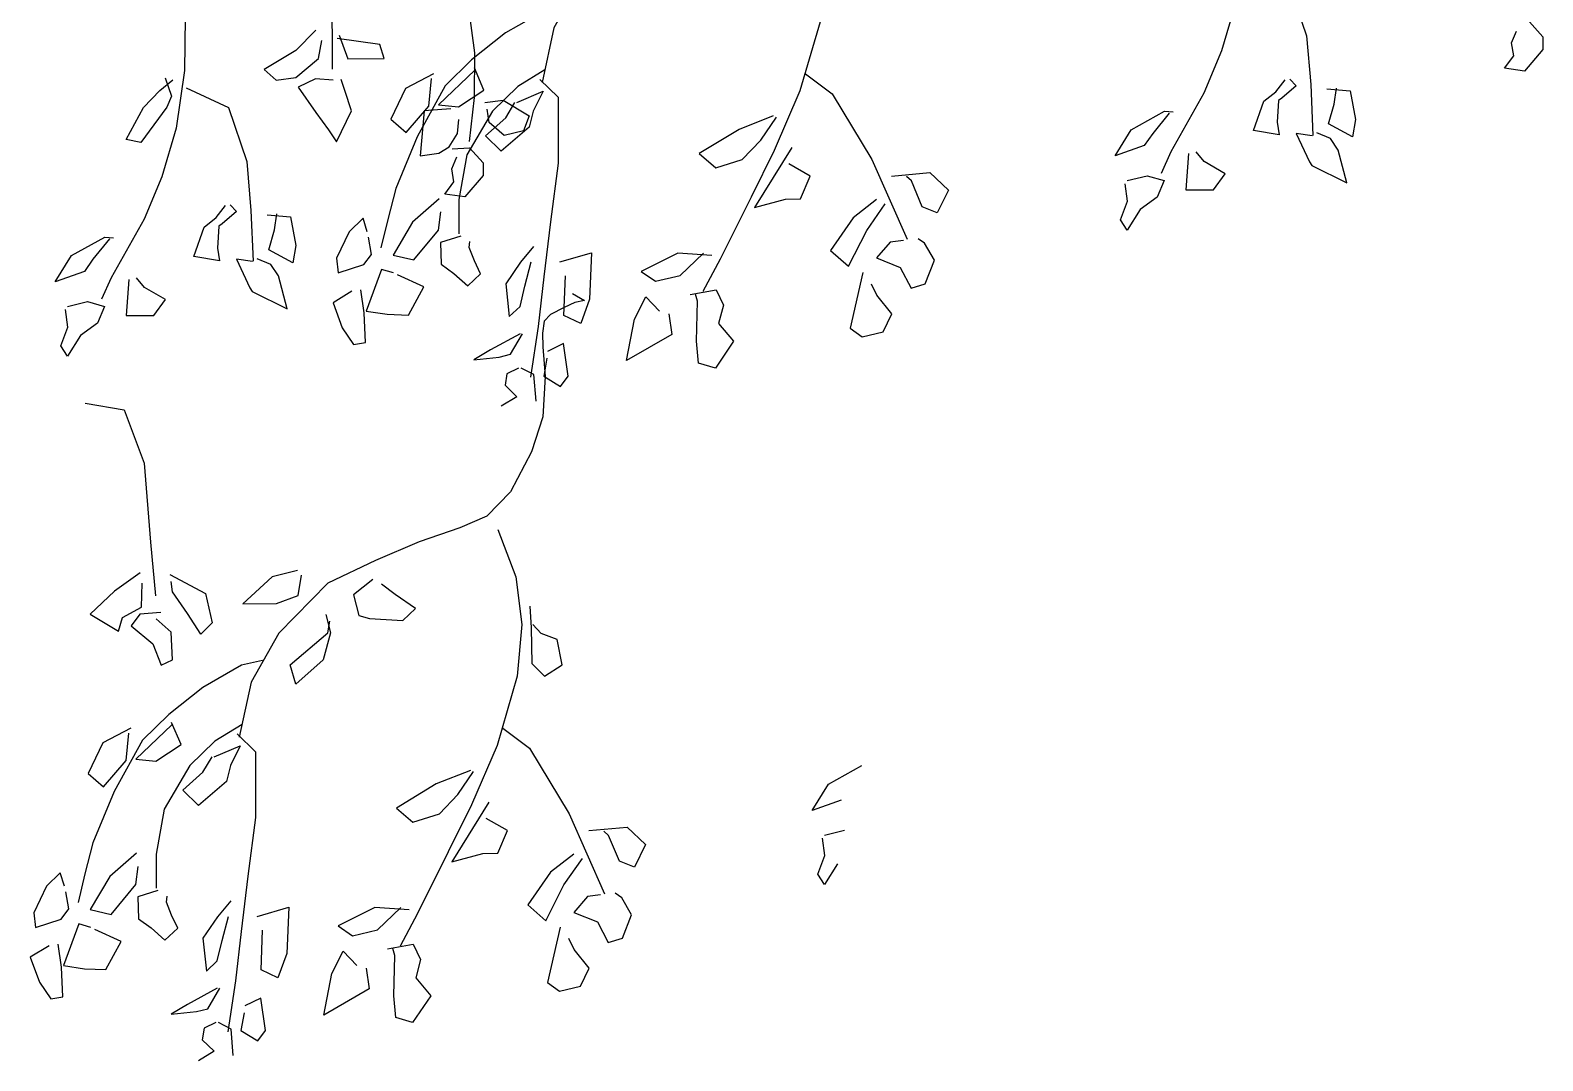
# Model space of a CAD drawing. Extents: x 594.41 to 596.31, y 172.36 to 173.85.
# Drawn here: x 595.7303 to 596.1407, y 172.3572 to 172.6366 of the extents above; entities that cross this region are included whole.
import ezdxf

# ---------------------------------------------------------------- set-up
doc = ezdxf.new("R2010")
doc.units = 0
doc.header["$LTSCALE"] = 0.3
doc.header["$MEASUREMENT"] = 0
doc.layers.get('0').update_dxf_attribs({"linetype": 'CONTINUOUS'})

msp = doc.modelspace()

# ---------------------------------------------------------------- linework, layer by layer
at = {"color": 2}
for p, q in [((595.84937, 172.64121), (595.85082, 172.63045)), ((595.86981, 172.64188), (595.85926, 172.63586)), ((596.05746, 172.64414), (596.05352, 172.63102)), ((595.77231, 172.64002), (595.77221, 172.62572)), ((595.9446, 172.63887), (595.93912, 172.62015)), ((595.85926, 172.63586), (595.85006, 172.62854)), ((595.85006, 172.62854), (595.84292, 172.62155)), ((595.85082, 172.63045), (595.85072, 172.6184)), ((596.05352, 172.63102), (596.04877, 172.61951)), ((595.77221, 172.62572), (595.76993, 172.61001)), ((595.84292, 172.62155), (595.83526, 172.60767)), ((595.86857, 172.62327), (595.87354, 172.61843)), ((595.85072, 172.6184), (595.84937, 172.60646)), ((595.87354, 172.61843), (595.87354, 172.60057)), ((595.93912, 172.62015), (595.93219, 172.60402)), ((596.04877, 172.61951), (596.03977, 172.60359)), ((595.76993, 172.61001), (595.766, 172.59689)), ((595.83526, 172.60767), (595.82947, 172.59369)), ((595.93219, 172.60402), (595.92588, 172.59132)), ((595.87354, 172.60057), (595.87147, 172.58466)), ((596.03977, 172.60359), (596.03718, 172.59778)), ((595.766, 172.59689), (595.76124, 172.58538)), ((595.92588, 172.59132), (595.9175, 172.57454)), ((595.76124, 172.58538), (595.75224, 172.56946)), ((595.8273, 172.5853), (595.82544, 172.57756)), ((595.87147, 172.58466), (595.86971, 172.5697)), ((595.9175, 172.57454), (595.91284, 172.56572)), ((595.75224, 172.56946), (595.74966, 172.56365)), ((595.86971, 172.5697), (595.86816, 172.55626)), ((595.86816, 172.55626), (595.86609, 172.54249)), ((595.85718, 172.50122), (595.86204, 172.48842)), ((595.86204, 172.48842), (595.86369, 172.47551)), ((595.86369, 172.47551), (595.86245, 172.46142)), ((595.78766, 172.46443), (595.77711, 172.45841)), ((595.79335, 172.46572), (595.78766, 172.46443)), ((595.86245, 172.46142), (595.85697, 172.4427)), ((595.77711, 172.45841), (595.76791, 172.45109)), ((595.76791, 172.45109), (595.76077, 172.4441)), ((595.76077, 172.4441), (595.75311, 172.43022)), ((595.78642, 172.44582), (595.79139, 172.44098)), ((595.79139, 172.44098), (595.79139, 172.42312)), ((595.85697, 172.4427), (595.85004, 172.42657)), ((595.75311, 172.43022), (595.74732, 172.41624)), ((595.85004, 172.42657), (595.84373, 172.41387)), ((595.79139, 172.42312), (595.78932, 172.40721)), ((595.84373, 172.41387), (595.83535, 172.39709)), ((595.74515, 172.40785), (595.74329, 172.40011)), ((595.78932, 172.40721), (595.78756, 172.39225)), ((595.83535, 172.39709), (595.83069, 172.38827)), ((595.78756, 172.39225), (595.78601, 172.37881)), ((595.78601, 172.37881), (595.78394, 172.36504))]:
    msp.add_line(p, q, dxfattribs=at)
for p, q in [((596.13706, 172.63887), (596.1407, 172.63478)), ((595.80779, 172.63658), (595.80234, 172.6311)), ((595.80857, 172.62894), (595.80944, 172.63378)), ((595.8252, 172.63271), (595.8136, 172.63432)), ((595.81412, 172.63529), (595.81645, 172.62884)), ((595.82633, 172.62894), (595.8252, 172.63271)), ((596.13221, 172.63317), (596.1336, 172.63639)), ((596.13282, 172.62962), (596.13221, 172.63317)), ((596.1407, 172.63478), (596.1407, 172.63134)), ((595.80234, 172.6311), (595.79376, 172.62593)), ((595.80234, 172.62378), (595.80857, 172.62894)), ((595.81645, 172.62884), (595.82633, 172.62894)), ((596.13031, 172.62628), (596.13282, 172.62962)), ((596.1407, 172.63134), (596.13576, 172.62553)), ((595.79376, 172.62593), (595.79705, 172.62303)), ((595.83975, 172.62478), (595.83213, 172.6208)), ((595.85092, 172.62574), (595.84113, 172.61639)), ((595.85343, 172.62037), (595.85083, 172.62639)), ((596.13576, 172.62553), (596.13031, 172.62628)), ((595.76103, 172.61561), (595.76544, 172.62023)), ((595.76544, 172.62023), (595.76899, 172.62314)), ((595.76692, 172.62367), (595.76865, 172.61873)), ((595.79705, 172.62303), (595.80234, 172.62378)), ((595.80771, 172.62346), (595.80303, 172.6212)), ((595.80303, 172.6212), (595.80779, 172.61432)), ((595.81247, 172.62303), (595.80771, 172.62346)), ((595.81567, 172.62023), (595.81472, 172.62324)), ((595.81749, 172.61475), (595.81567, 172.62023)), ((595.83213, 172.6208), (595.82814, 172.61251)), ((595.83845, 172.61606), (595.83923, 172.62349)), ((595.8465, 172.61585), (595.85343, 172.62037)), ((596.0683, 172.61994), (596.07081, 172.62316)), ((596.07384, 172.62155), (596.06994, 172.61822)), ((596.07211, 172.62338), (596.07384, 172.62155)), ((596.08215, 172.62069), (596.08848, 172.62015)), ((596.08415, 172.6166), (596.08475, 172.6209)), ((595.76865, 172.61873), (595.76735, 172.61571)), ((595.84113, 172.61639), (595.8465, 172.61585)), ((595.85369, 172.617), (595.85863, 172.61765)), ((595.85863, 172.61765), (595.86573, 172.61335)), ((595.85932, 172.61284), (595.86183, 172.61703)), ((595.86235, 172.61703), (595.86945, 172.62004)), ((595.86945, 172.62004), (595.86677, 172.61467)), ((596.06224, 172.60939), (596.06501, 172.61735)), ((596.06501, 172.61735), (596.0683, 172.61994)), ((596.06899, 172.61757), (596.06864, 172.61165)), ((596.06994, 172.61822), (596.06899, 172.61757)), ((596.08259, 172.61122), (596.08415, 172.6166)), ((596.08848, 172.62015), (596.08986, 172.61241)), ((595.75635, 172.607), (595.76103, 172.61561)), ((595.76735, 172.61571), (595.76033, 172.60614)), ((595.80779, 172.61432), (595.81126, 172.60958)), ((595.81342, 172.60636), (595.81749, 172.61475)), ((595.82814, 172.61251), (595.8323, 172.60886)), ((595.8323, 172.60886), (595.83845, 172.61606)), ((595.83724, 172.61475), (595.83611, 172.60259)), ((595.84443, 172.61528), (595.83724, 172.61475)), ((595.84625, 172.60861), (595.84659, 172.61238)), ((595.85386, 172.608), (595.85932, 172.61284)), ((595.85482, 172.61163), (595.8543, 172.61518)), ((595.86573, 172.61335), (595.86417, 172.60937)), ((595.86677, 172.61467), (595.86573, 172.61036)), ((595.93189, 172.61337), (595.92263, 172.60972)), ((595.92852, 172.60681), (595.93276, 172.61305)), ((596.02907, 172.60961), (596.03807, 172.61467)), ((596.03937, 172.61413), (596.03487, 172.60864)), ((596.03807, 172.61467), (596.04041, 172.61445)), ((596.08986, 172.61241), (596.08908, 172.60767)), ((595.81126, 172.60958), (595.81342, 172.60636)), ((595.84399, 172.60496), (595.84625, 172.60861)), ((595.85811, 172.6038), (595.85386, 172.608)), ((595.85889, 172.60808), (595.85482, 172.61163)), ((595.86573, 172.61036), (595.85811, 172.6038)), ((595.86417, 172.60937), (595.85889, 172.60808)), ((595.92263, 172.60972), (595.9118, 172.60316)), ((596.02465, 172.60251), (596.02907, 172.60961)), ((596.03487, 172.60864), (596.03253, 172.60531)), ((596.06916, 172.60821), (596.06224, 172.60939)), ((596.06864, 172.61165), (596.06916, 172.60821)), ((596.07384, 172.60864), (596.07739, 172.6009)), ((596.07817, 172.608), (596.07384, 172.60864)), ((596.08311, 172.60724), (596.07938, 172.60875)), ((596.08908, 172.60767), (596.08259, 172.61122)), ((595.76033, 172.60614), (595.75635, 172.607)), ((595.84122, 172.60324), (595.84399, 172.60496)), ((595.84477, 172.60442), (595.84954, 172.60474)), ((595.84954, 172.60474), (595.85317, 172.60066)), ((595.92349, 172.60154), (595.92852, 172.60681)), ((595.93692, 172.60477), (595.92687, 172.58853)), ((596.03253, 172.60531), (596.02465, 172.60251)), ((596.08519, 172.60412), (596.08311, 172.60724)), ((596.08752, 172.5952), (596.08519, 172.60412)), ((595.83611, 172.60259), (595.84122, 172.60324)), ((595.84469, 172.59904), (595.84607, 172.60227)), ((595.85317, 172.60066), (595.85317, 172.59721)), ((595.9118, 172.60316), (595.91631, 172.59928)), ((595.91631, 172.59928), (595.92349, 172.60154)), ((595.94194, 172.59703), (595.93614, 172.60036)), ((596.04457, 172.60316), (596.04387, 172.59337)), ((596.04881, 172.60101), (596.04665, 172.60359)), ((596.05453, 172.59767), (596.04881, 172.60101)), ((596.07739, 172.6009), (596.07808, 172.59993)), ((596.07808, 172.59993), (596.08752, 172.5952)), ((595.84529, 172.59549), (595.84469, 172.59904)), ((595.85317, 172.59721), (595.84824, 172.5914)), ((595.93934, 172.59089), (595.94194, 172.59703)), ((595.96402, 172.59703), (595.97442, 172.59799)), ((595.96939, 172.59573), (595.9681, 172.59692)), ((595.97234, 172.58874), (595.96939, 172.59573)), ((595.97442, 172.59799), (595.97944, 172.59326)), ((596.02794, 172.59584), (596.0334, 172.59713)), ((596.0334, 172.59713), (596.03799, 172.59584)), ((596.03799, 172.59584), (596.03608, 172.59132)), ((596.05141, 172.59337), (596.05453, 172.59767)), ((595.82947, 172.59369), (595.8273, 172.5853)), ((595.84278, 172.59216), (595.84529, 172.59549)), ((595.84824, 172.5914), (595.84278, 172.59216)), ((595.97944, 172.59326), (595.97641, 172.58713)), ((596.02803, 172.59025), (596.02742, 172.59498)), ((596.04387, 172.59337), (596.05141, 172.59337)), ((595.78077, 172.58581), (595.78328, 172.58904)), ((595.78632, 172.58742), (595.78242, 172.58409)), ((595.78458, 172.58925), (595.78632, 172.58742)), ((595.84131, 172.59089), (595.83403, 172.58455)), ((595.92687, 172.58853), (595.93527, 172.59079)), ((595.93527, 172.59079), (595.93934, 172.59089)), ((595.95995, 172.59068), (595.95363, 172.58573)), ((595.95727, 172.58229), (595.96229, 172.5895)), ((595.97641, 172.58713), (595.97234, 172.58874)), ((596.02612, 172.58519), (596.02803, 172.59025)), ((596.03149, 172.58799), (596.02794, 172.5824)), ((596.03608, 172.59132), (596.03149, 172.58799)), ((595.77748, 172.58323), (595.78077, 172.58581)), ((595.78147, 172.58345), (595.78112, 172.57753)), ((595.78242, 172.58409), (595.78147, 172.58345)), ((595.79463, 172.58656), (595.80095, 172.58603)), ((595.79662, 172.58248), (595.79723, 172.58678)), ((595.80095, 172.58603), (595.80234, 172.57828)), ((595.82061, 172.58562), (595.81688, 172.58197)), ((595.82173, 172.58197), (595.82061, 172.58562)), ((595.83403, 172.58455), (595.82875, 172.57562)), ((595.84113, 172.5824), (595.84174, 172.58734)), ((595.95363, 172.58573), (595.94748, 172.57691)), ((596.02794, 172.5824), (596.02612, 172.58519)), ((595.74154, 172.57548), (595.75055, 172.58054)), ((595.75185, 172.58), (595.74734, 172.57452)), ((595.75055, 172.58054), (595.75289, 172.58033)), ((595.77471, 172.57527), (595.77748, 172.58323)), ((595.79506, 172.5771), (595.79662, 172.58248)), ((595.81688, 172.58197), (595.81342, 172.57476)), ((595.82294, 172.57584), (595.82208, 172.58046)), ((595.83438, 172.57433), (595.84113, 172.5824)), ((595.84711, 172.58078), (595.84165, 172.57906)), ((595.84945, 172.57766), (595.84962, 172.57928)), ((595.95233, 172.57261), (595.95727, 172.58229)), ((595.96368, 172.57917), (595.95995, 172.57487)), ((595.96723, 172.5796), (595.96368, 172.57917)), ((595.97295, 172.57885), (595.97121, 172.58003)), ((595.73712, 172.56839), (595.74154, 172.57548)), ((595.78164, 172.57409), (595.77471, 172.57527)), ((595.78112, 172.57753), (595.78164, 172.57409)), ((595.80156, 172.57355), (595.79506, 172.5771)), ((595.80234, 172.57828), (595.80156, 172.57355)), ((595.82087, 172.57304), (595.82294, 172.57584)), ((595.82875, 172.57562), (595.83438, 172.57433)), ((595.84165, 172.57906), (595.84182, 172.57315)), ((595.85083, 172.57411), (595.84945, 172.57766)), ((595.86685, 172.57799), (595.8633, 172.57368)), ((595.87404, 172.57379), (595.88262, 172.57627)), ((595.88262, 172.57627), (595.8821, 172.56368)), ((595.906, 172.57616), (595.89604, 172.57121)), ((595.91527, 172.57551), (595.906, 172.57616)), ((595.90669, 172.57013), (595.91301, 172.57616)), ((595.94748, 172.57691), (595.95233, 172.57261)), ((595.97563, 172.57422), (595.97295, 172.57885)), ((595.745, 172.57118), (595.73712, 172.56839)), ((595.74734, 172.57452), (595.745, 172.57118)), ((595.78632, 172.57452), (595.78987, 172.56677)), ((595.79065, 172.57387), (595.78632, 172.57452)), ((595.79558, 172.57312), (595.79186, 172.57463)), ((595.79766, 172.57), (595.79558, 172.57312)), ((595.81342, 172.57476), (595.81385, 172.57078)), ((595.81385, 172.57078), (595.82087, 172.57304)), ((595.82563, 172.57175), (595.82147, 172.56045)), ((595.82892, 172.57078), (595.82563, 172.57175)), ((595.84182, 172.57315), (595.84529, 172.57067)), ((595.85248, 172.57056), (595.85083, 172.57411)), ((595.8633, 172.57368), (595.85932, 172.56788)), ((595.86452, 172.56723), (595.86625, 172.57379)), ((595.89604, 172.57121), (595.89994, 172.56852)), ((595.95995, 172.57487), (595.96636, 172.57229)), ((595.96636, 172.57229), (595.96931, 172.56669)), ((595.97312, 172.56788), (595.97563, 172.57422)), ((595.75704, 172.56903), (595.75635, 172.55924)), ((595.76129, 172.56688), (595.75912, 172.56946)), ((595.767, 172.56355), (595.76129, 172.56688)), ((595.8, 172.56107), (595.79766, 172.57)), ((595.83715, 172.56702), (595.82996, 172.57024)), ((595.83299, 172.55938), (595.83715, 172.56702)), ((595.84529, 172.57067), (595.84901, 172.56734)), ((595.84901, 172.56734), (595.85248, 172.57056)), ((595.85932, 172.56788), (595.86027, 172.55895)), ((595.86322, 172.56174), (595.86452, 172.56723)), ((595.87508, 172.55927), (595.87551, 172.57003)), ((595.89994, 172.56852), (595.90669, 172.57013)), ((595.95623, 172.57089), (595.95277, 172.55583)), ((595.96004, 172.56476), (595.95857, 172.56777)), ((595.96931, 172.56669), (595.97312, 172.56788)), ((595.74041, 172.56172), (595.74587, 172.56301)), ((595.74587, 172.56301), (595.75046, 172.56172)), ((595.76388, 172.55924), (595.767, 172.56355)), ((595.78987, 172.56677), (595.79056, 172.5658)), ((595.79056, 172.5658), (595.8, 172.56107)), ((595.81758, 172.56583), (595.81247, 172.56271)), ((595.82095, 172.56002), (595.82, 172.56626)), ((595.8821, 172.56368), (595.87967, 172.55712)), ((595.89431, 172.5583), (595.89734, 172.56433)), ((595.89734, 172.56433), (595.90106, 172.56045)), ((595.90938, 172.56497), (595.91639, 172.56626)), ((595.91137, 172.56314), (595.91085, 172.56508)), ((595.91111, 172.55228), (595.91137, 172.56314)), ((595.91639, 172.56626), (595.91838, 172.56207)), ((595.96411, 172.5597), (595.96004, 172.56476)), ((595.7405, 172.55612), (595.73989, 172.56086)), ((595.75046, 172.56172), (595.74856, 172.5572)), ((595.75635, 172.55924), (595.76388, 172.55924)), ((595.81247, 172.56271), (595.81498, 172.55594)), ((595.8213, 172.55196), (595.82095, 172.56002)), ((595.82147, 172.56045), (595.82719, 172.55959)), ((595.82719, 172.55959), (595.83299, 172.55938)), ((595.86027, 172.55895), (595.86322, 172.56174)), ((595.87967, 172.55712), (595.87508, 172.55927)), ((595.90357, 172.5597), (595.90444, 172.55411)), ((595.91838, 172.56207), (595.91708, 172.55712)), ((595.96177, 172.55486), (595.96411, 172.5597)), ((595.7386, 172.55107), (595.7405, 172.55612)), ((595.74856, 172.5572), (595.74396, 172.55387)), ((595.81498, 172.55594), (595.81801, 172.55142)), ((595.89214, 172.54701), (595.89431, 172.5583)), ((595.91708, 172.55712), (595.92116, 172.55228)), ((595.95277, 172.55583), (595.95606, 172.55346)), ((595.95606, 172.55346), (595.96177, 172.55486)), ((595.74041, 172.54827), (595.7386, 172.55107)), ((595.74396, 172.55387), (595.74041, 172.54827)), ((595.81801, 172.55142), (595.8213, 172.55196)), ((595.86322, 172.55432), (595.85516, 172.54991)), ((595.86062, 172.54873), (595.86391, 172.55432)), ((595.87499, 172.55163), (595.87066, 172.54948)), ((595.87629, 172.54281), (595.87499, 172.55163)), ((595.90444, 172.55411), (595.89214, 172.54701)), ((595.91163, 172.54636), (595.91111, 172.55228)), ((595.92116, 172.55228), (595.91622, 172.54496)), ((595.85516, 172.54991), (595.85066, 172.54722)), ((595.85066, 172.54722), (595.85759, 172.54798)), ((595.85759, 172.54798), (595.86062, 172.54873)), ((595.87049, 172.54765), (595.86963, 172.54281)), ((595.91622, 172.54496), (595.91163, 172.54636)), ((595.85967, 172.54346), (595.85915, 172.54034)), ((595.86278, 172.54496), (595.85967, 172.54346)), ((595.86694, 172.54324), (595.86356, 172.54496)), ((595.86755, 172.53604), (595.86694, 172.54324)), ((595.86963, 172.54281), (595.87422, 172.54002)), ((595.87422, 172.54002), (595.87629, 172.54281)), ((595.85915, 172.54034), (595.86235, 172.53722)), ((595.86235, 172.53722), (595.85811, 172.53464)), ((595.76011, 172.48949), (595.75318, 172.48454)), ((595.76816, 172.48906), (595.77786, 172.4839)), ((595.8028, 172.49014), (595.79596, 172.48842)), ((595.76054, 172.48013), (595.76071, 172.48669)), ((595.76894, 172.48433), (595.76859, 172.48712)), ((595.79596, 172.48842), (595.78799, 172.4811)), ((595.80298, 172.48336), (595.80393, 172.48885)), ((595.82324, 172.48766), (595.81805, 172.48347)), ((595.82931, 172.48357), (595.82558, 172.48637)), ((595.75318, 172.48454), (595.7466, 172.4783)), ((595.77301, 172.47841), (595.76894, 172.48433)), ((595.77786, 172.4839), (595.77968, 172.47594)), ((595.78799, 172.4811), (595.79717, 172.48121)), ((595.79717, 172.48121), (595.80298, 172.48336)), ((595.81805, 172.48347), (595.81943, 172.47787)), ((595.83485, 172.47981), (595.82931, 172.48357)), ((595.7466, 172.4783), (595.7543, 172.47368)), ((595.7543, 172.47368), (595.75534, 172.47734)), ((595.75534, 172.47734), (595.76054, 172.48013)), ((595.76002, 172.4783), (595.75768, 172.47508)), ((595.76574, 172.47873), (595.76002, 172.4783)), ((595.76851, 172.47336), (595.76452, 172.47701)), ((595.77656, 172.47282), (595.77301, 172.47841)), ((595.81051, 172.4782), (595.81181, 172.47325)), ((595.81943, 172.47787), (595.82238, 172.47712)), ((595.82238, 172.47712), (595.83138, 172.47658)), ((595.83138, 172.47658), (595.83485, 172.47981)), ((595.86585, 172.48046), (595.8662, 172.47454)), ((595.75768, 172.47508), (595.76357, 172.47024)), ((595.76894, 172.46593), (595.76851, 172.47336)), ((595.77968, 172.47594), (595.77656, 172.47282)), ((595.80081, 172.46454), (595.81103, 172.47325)), ((595.81181, 172.47325), (595.80982, 172.46593)), ((595.81103, 172.47325), (595.81164, 172.47637)), ((595.8662, 172.47454), (595.86637, 172.46486)), ((595.86897, 172.47303), (595.86672, 172.47551)), ((595.8733, 172.47142), (595.86897, 172.47303)), ((595.76357, 172.47024), (595.76582, 172.46443)), ((595.8746, 172.46454), (595.8733, 172.47142)), ((595.76582, 172.46443), (595.76894, 172.46593)), ((595.80237, 172.45927), (595.80081, 172.46454)), ((595.80982, 172.46593), (595.80237, 172.45927)), ((595.86637, 172.46486), (595.86984, 172.46142)), ((595.86984, 172.46142), (595.8746, 172.46454)), ((595.76877, 172.44829), (595.75898, 172.43894)), ((595.77128, 172.44292), (595.76868, 172.44894)), ((595.7576, 172.44733), (595.74997, 172.44335)), ((595.7563, 172.43861), (595.75708, 172.44604)), ((595.74997, 172.44335), (595.74599, 172.43506)), ((595.76435, 172.4384), (595.77128, 172.44292)), ((595.7802, 172.43958), (595.7873, 172.44259)), ((595.7873, 172.44259), (595.78462, 172.43722)), ((595.75015, 172.43141), (595.7563, 172.43861)), ((595.75898, 172.43894), (595.76435, 172.4384)), ((595.77717, 172.43539), (595.77968, 172.43958)), ((595.78462, 172.43722), (595.78358, 172.43291)), ((595.84974, 172.43592), (595.84048, 172.43227)), ((595.84637, 172.42936), (595.85061, 172.4356)), ((595.94692, 172.43216), (595.95592, 172.43722)), ((595.74599, 172.43506), (595.75015, 172.43141)), ((595.77171, 172.43055), (595.77717, 172.43539)), ((595.78358, 172.43291), (595.77596, 172.42635)), ((595.84048, 172.43227), (595.82965, 172.42571)), ((595.9425, 172.42506), (595.94692, 172.43216)), ((595.77596, 172.42635), (595.77171, 172.43055)), ((595.84134, 172.42409), (595.84637, 172.42936)), ((595.85477, 172.42732), (595.84472, 172.41108)), ((595.95038, 172.42786), (595.9425, 172.42506)), ((595.82965, 172.42571), (595.83416, 172.42183)), ((595.83416, 172.42183), (595.84134, 172.42409)), ((595.85979, 172.41958), (595.85399, 172.42291)), ((595.85719, 172.41344), (595.85979, 172.41958)), ((595.88187, 172.41958), (595.89227, 172.42054)), ((595.88724, 172.41828), (595.88595, 172.41947)), ((595.89227, 172.42054), (595.89729, 172.41581)), ((595.94579, 172.41839), (595.95125, 172.41968)), ((595.74732, 172.41624), (595.74515, 172.40785)), ((595.89019, 172.41129), (595.88724, 172.41828)), ((595.89729, 172.41581), (595.89426, 172.40968)), ((595.94588, 172.4128), (595.94527, 172.41753)), ((595.75915, 172.41344), (595.75188, 172.4071)), ((595.84472, 172.41108), (595.85312, 172.41334)), ((595.85312, 172.41334), (595.85719, 172.41344)), ((595.8778, 172.41323), (595.87148, 172.40828)), ((595.87512, 172.40484), (595.88014, 172.41205)), ((595.89426, 172.40968), (595.89019, 172.41129)), ((595.94397, 172.40774), (595.94588, 172.4128)), ((595.73846, 172.40817), (595.73473, 172.40452)), ((595.73958, 172.40452), (595.73846, 172.40817)), ((595.75188, 172.4071), (595.7466, 172.39817)), ((595.75898, 172.40495), (595.75959, 172.40989)), ((595.87148, 172.40828), (595.86533, 172.39946)), ((595.94579, 172.40495), (595.94397, 172.40774)), ((595.94934, 172.41054), (595.94579, 172.40495)), ((595.73473, 172.40452), (595.73127, 172.39731)), ((595.74079, 172.39838), (595.73993, 172.40301)), ((595.75223, 172.39688), (595.75898, 172.40495)), ((595.76496, 172.40333), (595.7595, 172.40161)), ((595.87018, 172.39516), (595.87512, 172.40484)), ((595.7595, 172.40161), (595.75967, 172.3957)), ((595.7673, 172.40021), (595.76747, 172.40183)), ((595.76868, 172.39666), (595.7673, 172.40021)), ((595.7847, 172.40054), (595.78115, 172.39623)), ((595.79189, 172.39634), (595.80047, 172.39882)), ((595.80047, 172.39882), (595.79995, 172.38623)), ((595.82385, 172.39871), (595.81389, 172.39376)), ((595.83312, 172.39806), (595.82385, 172.39871)), ((595.82454, 172.39268), (595.83086, 172.39871)), ((595.86533, 172.39946), (595.87018, 172.39516)), ((595.88153, 172.40172), (595.8778, 172.39742)), ((595.88508, 172.40215), (595.88153, 172.40172)), ((595.89079, 172.4014), (595.88906, 172.40258)), ((595.89348, 172.39677), (595.89079, 172.4014)), ((595.73127, 172.39731), (595.7317, 172.39333)), ((595.7317, 172.39333), (595.73872, 172.39559)), ((595.73872, 172.39559), (595.74079, 172.39838)), ((595.7466, 172.39817), (595.75223, 172.39688)), ((595.75967, 172.3957), (595.76314, 172.39322)), ((595.77033, 172.39311), (595.76868, 172.39666)), ((595.78115, 172.39623), (595.77717, 172.39042)), ((595.78237, 172.38978), (595.7841, 172.39634)), ((595.8778, 172.39742), (595.88421, 172.39484)), ((595.88421, 172.39484), (595.88716, 172.38924)), ((595.89097, 172.39042), (595.89348, 172.39677)), ((595.74348, 172.3943), (595.73932, 172.383)), ((595.74677, 172.39333), (595.74348, 172.3943)), ((595.755, 172.38956), (595.74781, 172.39279)), ((595.76314, 172.39322), (595.76686, 172.38989)), ((595.76686, 172.38989), (595.77033, 172.39311)), ((595.77717, 172.39042), (595.77812, 172.3815)), ((595.79293, 172.38182), (595.79336, 172.39258)), ((595.81389, 172.39376), (595.81779, 172.39107)), ((595.81779, 172.39107), (595.82454, 172.39268)), ((595.87408, 172.39344), (595.87062, 172.37838)), ((595.88716, 172.38924), (595.89097, 172.39042)), ((595.73542, 172.38838), (595.73032, 172.38526)), ((595.7388, 172.38257), (595.73785, 172.38881)), ((595.75084, 172.38193), (595.755, 172.38956)), ((595.78107, 172.38429), (595.78237, 172.38978)), ((595.81216, 172.38085), (595.81519, 172.38688)), ((595.81519, 172.38688), (595.81891, 172.383)), ((595.82723, 172.38752), (595.83424, 172.38881)), ((595.82922, 172.38569), (595.8287, 172.38763)), ((595.83424, 172.38881), (595.83623, 172.38462)), ((595.87789, 172.38731), (595.87642, 172.39032)), ((595.88196, 172.38225), (595.87789, 172.38731)), ((595.73032, 172.38526), (595.73283, 172.37849)), ((595.73915, 172.37451), (595.7388, 172.38257)), ((595.73932, 172.383), (595.74504, 172.38214)), ((595.77812, 172.3815), (595.78107, 172.38429)), ((595.79995, 172.38623), (595.79752, 172.37967)), ((595.82142, 172.38225), (595.82229, 172.37666)), ((595.82896, 172.37483), (595.82922, 172.38569)), ((595.83623, 172.38462), (595.83493, 172.37967)), ((595.87962, 172.37741), (595.88196, 172.38225)), ((595.73283, 172.37849), (595.73586, 172.37397)), ((595.74504, 172.38214), (595.75084, 172.38193)), ((595.79752, 172.37967), (595.79293, 172.38182)), ((595.80999, 172.36956), (595.81216, 172.38085)), ((595.83493, 172.37967), (595.83901, 172.37483)), ((595.87062, 172.37838), (595.87391, 172.37601)), ((595.73586, 172.37397), (595.73915, 172.37451)), ((595.78107, 172.37687), (595.77301, 172.37246)), ((595.77847, 172.37128), (595.78176, 172.37687)), ((595.79284, 172.37418), (595.78851, 172.37203)), ((595.79414, 172.36536), (595.79284, 172.37418)), ((595.82229, 172.37666), (595.80999, 172.36956)), ((595.82948, 172.36891), (595.82896, 172.37483)), ((595.83901, 172.37483), (595.83407, 172.36751)), ((595.87391, 172.37601), (595.87962, 172.37741)), ((595.77301, 172.37246), (595.76851, 172.36977)), ((595.76851, 172.36977), (595.77544, 172.37053)), ((595.77544, 172.37053), (595.77847, 172.37128)), ((595.78834, 172.3702), (595.78748, 172.36536)), ((595.77752, 172.36601), (595.777, 172.36289)), ((595.78063, 172.36751), (595.77752, 172.36601)), ((595.78479, 172.36579), (595.78141, 172.36751)), ((595.7854, 172.35859), (595.78479, 172.36579)), ((595.83407, 172.36751), (595.82948, 172.36891)), ((595.777, 172.36289), (595.7802, 172.35977)), ((595.78748, 172.36536), (595.79207, 172.36257)), ((595.79207, 172.36257), (595.79414, 172.36536)), ((595.7802, 172.35977), (595.77596, 172.35719))]:
    msp.add_line(p, q)
for points in [[(595.9596, 172.74267), (595.96281, 172.74073), (595.96022, 172.74019), (595.95732, 172.7389), (595.9536, 172.73696), (595.95195, 172.73514), (595.95143, 172.73191), (595.95153, 172.72825), (595.95215, 172.72019), (595.95153, 172.70921), (595.94843, 172.69975), (595.94274, 172.68888), (595.93633, 172.68232), (595.92898, 172.6791), (595.91802, 172.67533), (595.90612, 172.67028), (595.89319, 172.66414), (595.87995, 172.65059), (595.8724, 172.63725), (595.86919, 172.62241)], [(595.81482, 172.66874), (595.81255, 172.65938), (595.81213, 172.65433), (595.81193, 172.64196), (595.81224, 172.63604), (595.81224, 172.62604)], [(596.06014, 172.65511), (596.07163, 172.64973), (596.07659, 172.6351), (596.07773, 172.62187), (596.07835, 172.6081)], [(595.86992, 172.62585), (595.86257, 172.62133), (595.85575, 172.61467), (595.84881, 172.60283), (595.84664, 172.59068), (595.84664, 172.58143)], [(595.94067, 172.62478), (595.94791, 172.6194), (595.95867, 172.60154), (595.96829, 172.57992)], [(595.77262, 172.62098), (595.7841, 172.61561), (595.78907, 172.60098), (595.7902, 172.58775), (595.79082, 172.57398)], [(595.87745, 172.56522), (595.88066, 172.56328), (595.87807, 172.56274), (595.87517, 172.56145), (595.87145, 172.55951), (595.8698, 172.55769), (595.86928, 172.55446), (595.86938, 172.5508), (595.87, 172.54274), (595.86938, 172.53176), (595.86628, 172.5223), (595.86059, 172.51143), (595.85418, 172.50487), (595.84683, 172.50165), (595.83587, 172.49788), (595.82397, 172.49283), (595.81104, 172.48669), (595.7978, 172.47314), (595.79025, 172.4598), (595.78704, 172.44496)], [(595.74525, 172.53553), (595.7558, 172.5337), (595.76118, 172.51918), (595.76294, 172.49777), (595.76429, 172.48325)], [(595.78777, 172.4484), (595.78042, 172.44388), (595.7736, 172.43722), (595.76666, 172.42538), (595.76449, 172.41323), (595.76449, 172.40398)], [(595.85852, 172.44733), (595.86576, 172.44195), (595.87652, 172.42409), (595.88614, 172.40247)]]:
    msp.add_lwpolyline(points, dxfattribs=at)

doc.saveas('drawing.dxf')
